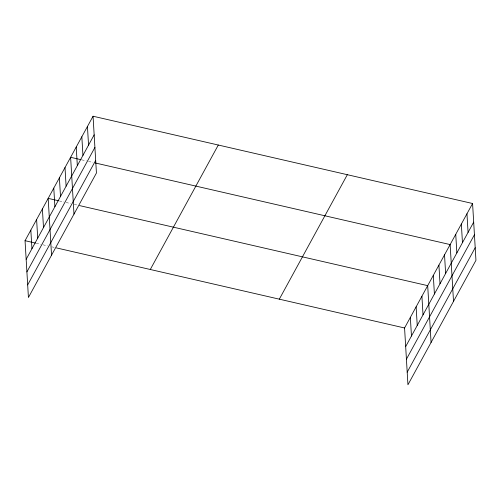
<?xml version="1.0" encoding="UTF-8"?>
<svg xmlns="http://www.w3.org/2000/svg" width="501" height="501" viewBox="0 0 501 501"><rect width="100%" height="100%" fill="white"/><g stroke="black" fill="none" stroke-linecap="round" stroke-linejoin="round"><path stroke-width="0.38" stroke-dasharray="2.5 1.88" d="M81.795 159.869L86.266 160.896M88.508 161.41L92.979 162.443M59.356 200.945L63.827 201.972M66.063 202.485L70.535 203.512M74.261 204.37L77.993 205.228M36.235 243.261L40.706 244.288M42.942 244.801L47.413 245.834M51.885 246.861L54.127 247.375"/><path stroke-width="0.75" d="M93.054 116.226L96.43 173.027L28.425 297.494L25.05 240.687L93.054 116.226L472.575 203.506L475.95 260.313L407.946 384.774L404.57 327.973L472.575 203.506M26.158 259.311L94.163 134.85M26.904 271.911L94.908 147.444M27.674 284.894L95.678 160.426M150.294 269.494L218.298 145.027M279.326 299.166L347.331 174.699M405.678 346.592L473.683 222.131M406.424 359.192L474.428 234.731M407.194 372.174L475.198 247.713M81.049 159.7L70.616 157.295L73.985 214.102M95.215 162.957L450.136 244.576L453.511 301.383M58.611 200.769L48.171 198.371L51.547 255.178M79.484 205.573L427.691 285.651L431.067 342.459M25.05 240.687L35.49 243.091M56.362 247.889L404.57 327.973M466.963 213.77L468.072 232.395M461.352 224.041L462.461 242.666M455.741 234.311L456.849 252.936M444.525 254.846L445.627 273.471M438.914 265.117L440.022 283.741M433.302 275.381L434.411 294.006M421.911 296.229L423.019 314.853M416.131 306.812L417.239 325.437M410.35 317.39L411.459 336.014M87.443 126.49L88.552 145.115M81.832 136.76L82.941 155.385M76.221 147.031L77.329 165.656M65.005 167.566L66.107 186.19M59.394 177.836L60.502 196.461M53.782 188.1L54.891 206.725M42.391 208.948L43.499 227.573M36.611 219.532L37.719 238.157M30.83 230.109L31.939 248.734"/></g></svg>
